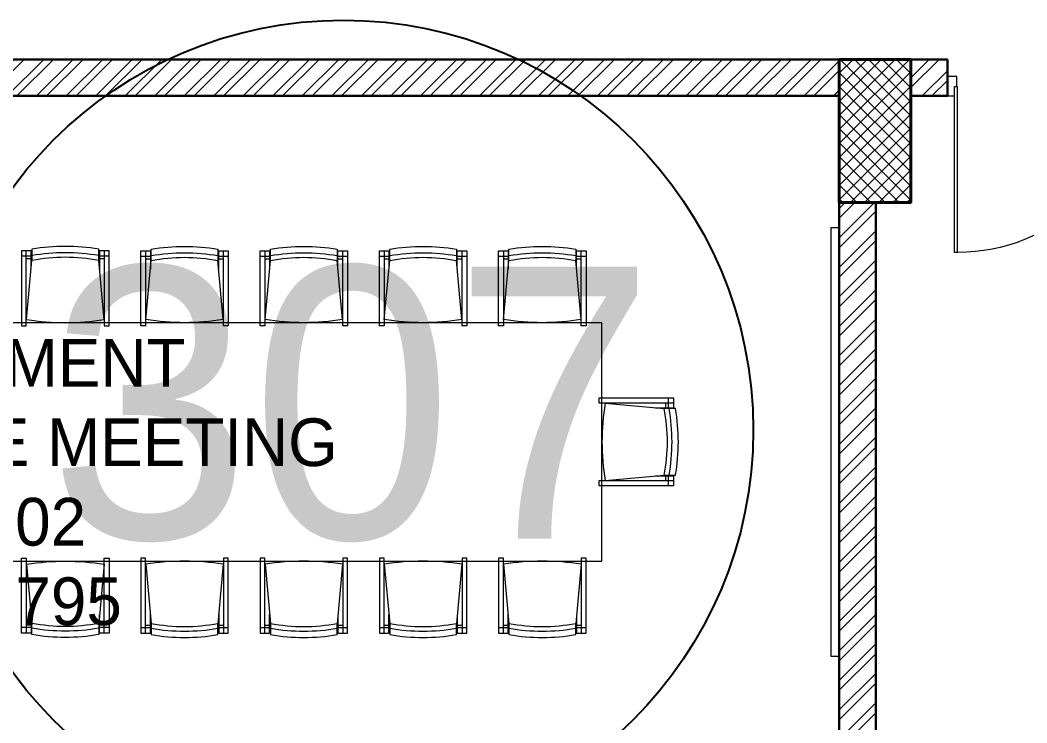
# Model space of a CAD drawing. Header units: millimetres. Extents: x 8275 to 147087, y -297470 to -191881.
# Drawn here: x 91285 to 97615, y -282239 to -277818 of the extents above; entities that cross this region are included whole.
import ezdxf

# ---------------------------------------------------------------- set-up
doc = ezdxf.new("R2010")
doc.units = ezdxf.units.MM
doc.header["$LTSCALE"] = 250
doc.header["$MEASUREMENT"] = 0
for name, color, linetype, lineweight in [('col', 6, 'Continuous', 40), ('door', 35, 'Continuous', 13), ('furniture', 5, 'Continuous', 15), ('hatch', 9, 'Continuous', 0), ('text', 7, 'Continuous', 9), ('wall', 1, 'Continuous', 30)]:
    doc.layers.add(name, color=color, linetype=linetype, lineweight=lineweight)
doc.layers.add('FUR', color=140, linetype='Continuous')
doc.styles.get("Standard").update_dxf_attribs({"font": 'GOTHIC.TTF', "height": 100})
pattern_1 = [(45, (-6686.72, -319015.28), (-92.80777, 92.80777), []), (45, (-6624.85, -319015.28), (-92.80777, 92.80777), [])]

# ---------------------------------------------------------------- blocks, each defined once
blk = doc.blocks.new('A$C12DA3B1E')
for p, q in [((-245, 499.9), (-275, 499.9)), ((-275, 499.9), (-275, 27.8)), ((-245, 27.8), (-245, 499.9)), ((-243.7, 460.3), (-210, 88.8)), ((243.7, 460.3), (210, 88.8)), ((275, 499.9), (245, 499.9)), ((245, 499.9), (245, 27.8)), ((275, 27.8), (275, 499.9)), ((-215, 27.8), (-215, 143.8)), ((215, 143.7), (215, 27.8)), ((-245, 77.9), (-215, 77.9)), ((-210, 88.8), (-210, 18.2)), ((210, 18.2), (210, 88.8)), ((215, 77.9), (245, 77.9)), ((-275, 62.4), (-245, 62.4)), ((-275, 27.8), (-215, 27.8)), ((-245, 62.3), (-215, 62.3)), ((215, 62.3), (245, 62.3)), ((215, 27.8), (275, 27.8)), ((245, 62.4), (275, 62.4))]:
    blk.add_line(p, q)
for centre, radius, start, end in [((0, -1013.6), 1493.9, 80.61114, 99.38855), ((0, 1186.1), 1117.3, 259.16528, 280.83514), ((0, 1263.7), 1223.8, 260.11939, 279.88061), ((0, 1223.1), 1223.1, 260.11366, 279.88634)]:
    blk.add_arc(centre, radius, start, end)
blk = doc.blocks.new('A$C75BC0A19')
at = {"layer": 'hatch'}
h = blk.add_hatch(dxfattribs=at)
h.set_pattern_fill('ANSI37', color=256, scale=500, angle=-90)
h.set_pattern_definition([(315, (-57490.02, -21514.293), (44.19417, 44.19417), []), (45, (-57490.02, -21514.293), (-44.19417, 44.19417), [])])
h.paths.add_polyline_path([(-42110.6, 17316.3), (-42110.6, 16416.3), (-41660.6, 16416.3), (-41660.6, 17316.3)])
at = {"layer": 'col', "elevation": 16013.2}
blk.add_lwpolyline([(-42110.6, 17316.3), (-42110.6, 16416.3), (-41660.6, 16416.3), (-41660.6, 17316.3)], close=True, dxfattribs=at)
blk = doc.blocks.new('D1-1000')
for p, q in [((-950.7, 0), (-1000, 0)), ((-1000, 0), (-1000, -102)), ((-950.7, -52.7), (-950.7, 0)), ((-49.3, 0), (0, 0)), ((-49.3, -52.7), (-49.3, 0)), ((0, 0), (0, -102)), ((-962.5, -52.7), (-950.7, -52.7)), ((-962.5, -102), (-962.5, -52.7)), ((-50.6, -52.7), (-50.6, -923.2)), ((-37.5, -52.7), (-49.3, -52.7)), ((-37.5, -923.2), (-37.5, -52.7)), ((-37.5, -102), (-37.5, -52.7)), ((-1000, -102), (-962.5, -102)), ((0, -102), (-37.5, -102)), ((-55, -923.2), (-37.5, -923.2))]:
    blk.add_line(p, q)
blk.add_ellipse((-39.7, 2.2), major_axis=(646.4, 674.7), ratio=0.977435, start_param=2.382767, end_param=3.900418)

msp = doc.modelspace()

# ---------------------------------------------------------------- hatches: boundary and pattern name
at = {"layer": 'hatch'}
h = msp.add_hatch(dxfattribs=at)
h.set_pattern_fill('ANSI32', color=256, scale=350, style=0)
h.set_pattern_definition(pattern_1)
h.paths.add_polyline_path([(88911.4, -278065.3), (88911.4, -278295.3), (96435.4, -278295.3), (96435.4, -278065.3)])
h = msp.add_hatch(dxfattribs=at)
h.set_pattern_fill('ANSI32', color=256, scale=350, style=0)
h.set_pattern_definition(pattern_1)
h.paths.add_polyline_path([(97115.4, -278065.2), (96885.4, -278065.2), (96885.4, -278295.4), (97115.5, -278295.4)])
h = msp.add_hatch(dxfattribs=at)
h.set_pattern_fill('ANSI32', color=256, scale=350, style=0)
h.set_pattern_definition(pattern_1)
h.paths.add_polyline_path([(96435.4, -283059), (96665.4, -283059), (96665.4, -278965.2), (96435.5, -278965.2), (96435.5, -278815.2), (96435.4, -278815.2)])

# ---------------------------------------------------------------- linework, layer by layer
at = {"layer": 'FUR', "linetype": 'ByBlock', "ltscale": 100}
msp.add_circle((93316.5, -280396.8, 111360.6), 2578.4, dxfattribs=at)
at = {"layer": 'furniture', "ltscale": 0.1, "elevation": -11300.6}
for points in [[(96385.4, -279122), (96435.4, -279122), (96435.4, -281822), (96385.4, -281822)], [(94943.4, -279722), (88943.4, -279722), (88943.4, -281222), (94943.4, -281222)]]:
    msp.add_lwpolyline(points, close=True, dxfattribs=at)
at = {"layer": 'wall'}
for p, q in [((96435.4, -278065.3, -11300.6), (88911.4, -278065.3, -11300.6)), ((97115.4, -278065.2, -11300.6), (96885.4, -278065.2, -11300.6)), ((97115.5, -278295.4, -11300.6), (97115.4, -278065.2, -11300.6)), ((96435.4, -278295.3, -11300.6), (88911.4, -278295.3, -11300.6)), ((97115.5, -278295.4, -11300.6), (96885.4, -278295.4, -11300.6)), ((96435.4, -278965.2, -11300.6), (96435.4, -283059, -11300.6)), ((96665.4, -278965.2, -11300.6), (96665.4, -283059, -11300.6))]:
    msp.add_line(p, q, dxfattribs=at)

# ---------------------------------------------------------------- block references
at = {"layer": 'door', "xscale": -1.2, "yscale": 1.200000000000728, "zscale": 1.2}
msp.add_blockref('D1-1000', (97115.5, -278172.9, -11300.6), dxfattribs=at)
at = {"layer": 'furniture', "ltscale": 0.1}
for p, rotation in [((91568.4, -279241.7, -11300.6), 180), ((95423.8, -280472, -11300.6), 90)]:
    msp.add_blockref('A$C12DA3B1E', p, dxfattribs=dict(at, rotation=rotation))
at = {"layer": 'furniture', "ltscale": 0.1, "xscale": -1, "rotation": 180}
for p in [(92318.4, -279241.7, -11300.6), (93068.4, -279241.7, -11300.6), (93818.4, -279241.7, -11300.6), (94568.4, -279241.7, -11300.6)]:
    msp.add_blockref('A$C12DA3B1E', p, dxfattribs=at)
at = {"layer": 'furniture', "ltscale": 0.1, "xscale": -1}
msp.add_blockref('A$C12DA3B1E', (91568.4, -281702.3, -11300.6), dxfattribs=at)
at = {"layer": 'furniture', "ltscale": 0.1}
for p in [(92318.4, -281702.3, -11300.6), (93068.4, -281702.3, -11300.6), (93818.4, -281702.3, -11300.6), (94568.4, -281702.3, -11300.6)]:
    msp.add_blockref('A$C12DA3B1E', p, dxfattribs=at)
at = {"layer": 'hatch'}
msp.add_blockref('A$C75BC0A19', (138546.1, -295381.5, -11300.6), dxfattribs=at)

# ---------------------------------------------------------------- texts
at = {"layer": 'FUR', "insert": (37159.6, -281082.8, -22601.3), "char_height": 1710, "width": 112417.848, "attachment_point": 7, "rotation": 359.97865}
msp.add_mtext('\\pi54304;307', dxfattribs=at)
at = {"layer": 'text', "linetype": 'ByBlock', "ltscale": 100, "insert": (89871.7, -279823.9, -11300.6), "char_height": 300, "width": 3948.742, "attachment_point": 1, "rotation": 360}
msp.add_mtext('PLACEMENT OFFICE MEETING ROOM-02 8985X5795', dxfattribs=at)

doc.saveas('drawing.dxf')
